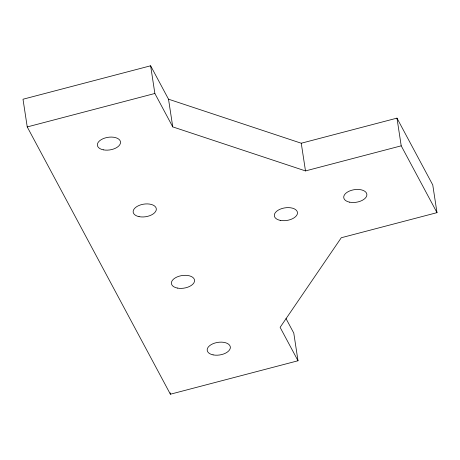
<?xml version="1.0" encoding="UTF-8"?>
<svg xmlns="http://www.w3.org/2000/svg" width="460" height="460" viewBox="0 0 460 460"><rect width="100%" height="100%" fill="white"/><g stroke="black" fill="none" stroke-linecap="round" stroke-linejoin="round"><path stroke-width="0.69" d="M298.011 360.766L280.117 327.353L341.28 237.739L437 212.652L401.212 145.832L305.492 170.919L172.759 126.891L168.521 99.193L150.627 65.786L23 99.234L27.238 126.931L170.39 394.214L298.011 360.766L293.773 333.069L286.011 318.573M27.238 126.931L154.865 93.478L172.759 126.891M168.521 99.193L301.254 143.227L396.974 118.134L432.762 184.954L437 212.652M396.974 118.134L401.212 145.832M301.254 143.227L305.492 170.919M150.627 65.786L154.865 93.478M170.171 392.794L170.39 394.214M103.264 149.822A11.69 6.371 -8.7 0 0 120.543 142.301A11.69 6.371 -8.7 0 0 103.028 138.724A11.69 6.371 -8.7 0 0 103.264 149.822M213.083 354.878A11.69 6.371 -8.7 0 0 230.362 347.357A11.69 6.371 -8.7 0 0 212.853 343.781A11.69 6.371 -8.7 0 0 213.083 354.878M177.295 288.058A11.69 6.371 -8.7 0 0 194.574 280.537A11.69 6.371 -8.7 0 0 177.065 276.96A11.69 6.371 -8.7 0 0 177.295 288.058M349.611 202.17A11.69 6.371 -8.7 0 0 366.89 194.655A11.69 6.371 -8.7 0 0 349.381 191.078A11.69 6.371 -8.7 0 0 349.611 202.17M280.215 220.363A11.69 6.371 -8.7 0 0 297.493 212.842A11.69 6.371 -8.7 0 0 279.985 209.265A11.69 6.371 -8.7 0 0 280.215 220.363M139.052 216.643A11.69 6.371 -8.7 0 0 156.331 209.122A11.69 6.371 -8.7 0 0 138.816 205.545A11.69 6.371 -8.7 0 0 139.052 216.643"/></g></svg>
